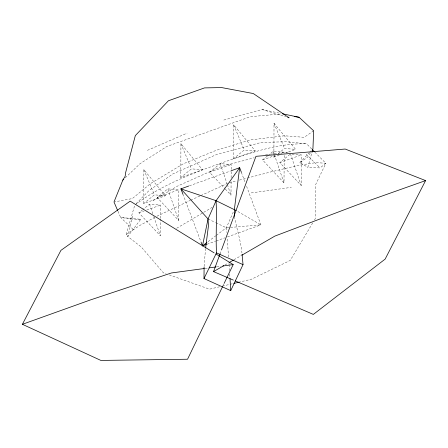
<?xml version="1.0" encoding="UTF-8"?>
<svg xmlns="http://www.w3.org/2000/svg" width="448" height="448" viewBox="0 0 448 448"><rect width="100%" height="100%" fill="white"/><g stroke="black" fill="none" stroke-linecap="round" stroke-linejoin="round"><path stroke-width="0.34" stroke-dasharray="2.24 1.68" d="M143.746 203.487L143.875 169.674L165.441 195.754L143.746 203.487L154.403 194.852L165.441 195.754M180.796 177.486L180.925 143.674L202.49 169.758L180.796 177.486L191.453 168.857L202.49 169.758M233.565 158.659L233.694 124.852L255.259 150.931L233.565 158.659L244.222 150.03L255.259 150.931M279.143 155.226L273.885 157.102L274.014 123.29L295.579 149.369L285.718 152.886M142.598 209.815L138.874 212.834L160.311 235.738L160.446 219.027M160.451 218.333L160.563 205.1L149.526 204.204L143.136 209.378M178.618 220.399L178.87 189.767L167.832 188.866L157.175 197.501L178.618 220.399L167.832 188.866M225.266 189.067L230.983 195.177L231.101 181.25M231.129 177.772L231.19 170.111M231.196 169.417L231.241 164.539L220.203 163.643L209.546 172.273L224.79 188.558M267.35 156.055L262.55 159.942L283.993 182.846L284.234 153.602M289.918 154.403L279.793 162.607L301.23 185.506L301.487 154.874L291.827 154.084M204.109 266.403L205.537 248.534M132.765 216.031L127.753 236.477L141.366 247.1L163.419 272.838L166.051 273.767M314.81 152.107L325.87 163.302L320.057 167.933L307.838 167.283L311.83 152.869M117.97 211.282L120.618 217.482L140.745 219.274L127.753 236.477L126.202 234.466L134.764 205.094M220.041 253.921L221.245 250.645M216.356 235.368L226.341 227.791L233.537 211.394M222.919 285.908L223.826 284.026M312.726 222.897L290.27 260.378L251.462 279.238L239.96 281.96M314.513 219.918L315.224 218.73L315.42 185.063L325.87 163.302L316.137 162.602L298.306 165.396L271.174 171.83L247.514 177.99M310.358 152.902L307.429 157.433L299.79 162.585L307.838 167.283M299.79 162.585L309.17 152.841M309.641 152.354L311.517 150.405M136.186 203.644L148.994 190.596L172.805 173.942L216.77 154.442L261.005 142.503L286.132 141.719L306.634 143.836L311.926 149.19M125.294 177.772L140.106 163.649L166.807 146.479L250.443 116.67L279.042 114.128L281.719 114.548M267.882 155.624L273.207 151.306L284.245 152.208L280.958 153.378M273.885 157.102L275.486 155.803M278.146 153.647L284.542 148.467L295.579 149.369M208.034 241.679L215.802 235.788M313.662 130.81L304.186 137.323L284.48 135.783L250.169 139.955L216.479 150.22L183.288 163.794L150.662 183.478L132.317 198.582L114.677 201.852M135.324 204.714C160.978 185.394 191.279 173.729 221.295 163.044C248.814 153.541 277.082 142.94 306.634 143.836M126.202 234.466L139.849 225.434L154.487 217.549M152.824 200.794L177.391 186.15L221.318 166.538L254.19 157.758M176.663 228.239L212.05 207.43M224.952 264.992L228.564 262.903M233.974 259.773L241.186 255.595M156.929 216.233L190.064 200.486M190.691 200.2L200.166 195.877M200.799 195.591L227.326 183.495M147.398 150.354L187.068 133.151M189.386 185.797L230.518 170.985M207.082 244.233L215.617 241.164M216.272 240.923L224.806 237.854M227.433 236.908L260.91 224.851L246.422 185.881M209.546 172.273L231.241 164.539M157.175 197.501L178.87 189.767M262.55 159.942L274.383 155.725M138.874 212.834L144.133 210.958M146.759 210.022L160.563 205.1M279.793 162.607L301.487 154.874M223.843 120.042L262.097 109.474L280.941 113.456M229.264 182.745L236.701 180.807M239.406 180.102L246.837 178.164M219.654 286.765L209.502 289.167L169.344 274.938M222.365 286.126L233.19 283.562M251.227 192.909L291.362 187.359M205.044 268.414L208.477 267.949M216.714 266.829L220.836 266.274M265.591 154.711L269.657 154.246M270.329 154.168L289.962 151.917M215.975 222.79L226.341 227.791L229.802 227.494M230.49 227.438L260.91 224.851L236.779 210.896M140.745 219.274L133.98 219.257L120.618 217.482L133.291 229.494M262.097 109.474L285.824 116.805M208.051 218.966L215.365 222.494M306.214 154.207L320.057 167.933M274.014 123.29L284.542 148.467M233.694 124.852L244.222 150.03M180.925 143.674L191.453 168.857M143.875 169.674L154.403 194.852M182.862 194.034L200.771 241.354M241.349 172.239L245.213 182.633M290.45 153.972L301.23 185.506M273.207 151.306L274.109 153.938M274.333 154.594L283.993 182.846M220.203 163.643L227.164 184.005M227.388 184.666L230.983 195.177M149.526 204.204L152.897 214.054M153.793 216.686L160.311 235.738M234.5 216.468C236.572 228.721 240.755 240.498 241.948 252.913M228.469 256.995L227.27 237.608M226.341 227.791L226.811 232.344M229.482 270.766L229.191 266.151M229.712 274.075L229.992 278.051M229.034 263.525L229.152 265.496"/><path stroke-width="0.67" d="M242.071 254.29L243.029 264.617L230.726 290.629L203.986 278.538L204.103 267.075M205.649 247.873L208.454 225.747L208.051 218.966L216.076 200.682L239.658 167.692L241.349 172.239M312.015 152.214L312.922 148.943L313.662 130.81L299.113 117.292L282.285 113.736M233.369 280.112L213.534 271.606L220.041 253.921M221.486 249.99L255.954 156.318L345.195 149.038L425.6 180.594L385.146 259.106L313.337 314.401L235.284 280.935M287.801 117.421L289.117 117.824L253.31 93.542L221.609 87.573L204.501 87.903L168.426 100.761L135.324 135.598L125.681 172.402L125.16 176.266L122.825 180.124L113.994 201.981L117.701 210.661M222.617 286.535L187.55 359.234L100.878 360.427L22.4 324.302L60.928 250.359L130.166 201.152L214.138 252.862M224.129 283.399L233.195 264.594L215.925 253.96M203.986 278.538L216.49 252.913C215.662 235.486 216.989 218.092 216.076 200.682L180.897 188.849L182.862 194.034M122.825 180.124L123.81 179.183M206.926 242.519L202.485 245.89L201.012 241.998M213.534 271.606L223.754 265.686M229.163 262.556L233.369 260.12M241.786 255.248L274.848 236.102L357.818 204.63L425.6 180.594M188.731 186.032L180.897 188.849L208.051 218.966L202.485 245.89L206.427 244.474M231.168 170.75L239.658 167.692L234.366 209.502L234.5 216.468M22.4 324.302L90.3 299.975L171.394 272.972L204.355 268.509M233.867 283.399L239.282 282.117M209.16 267.854L216.031 266.924M222.897 265.994L233.195 264.594M294.431 116.553L299.113 117.292M216.49 252.913L243.029 264.617M216.076 200.682L236.174 210.549M312.402 149.677L314.328 151.626M230.031 278.712L230.726 290.629"/></g></svg>
